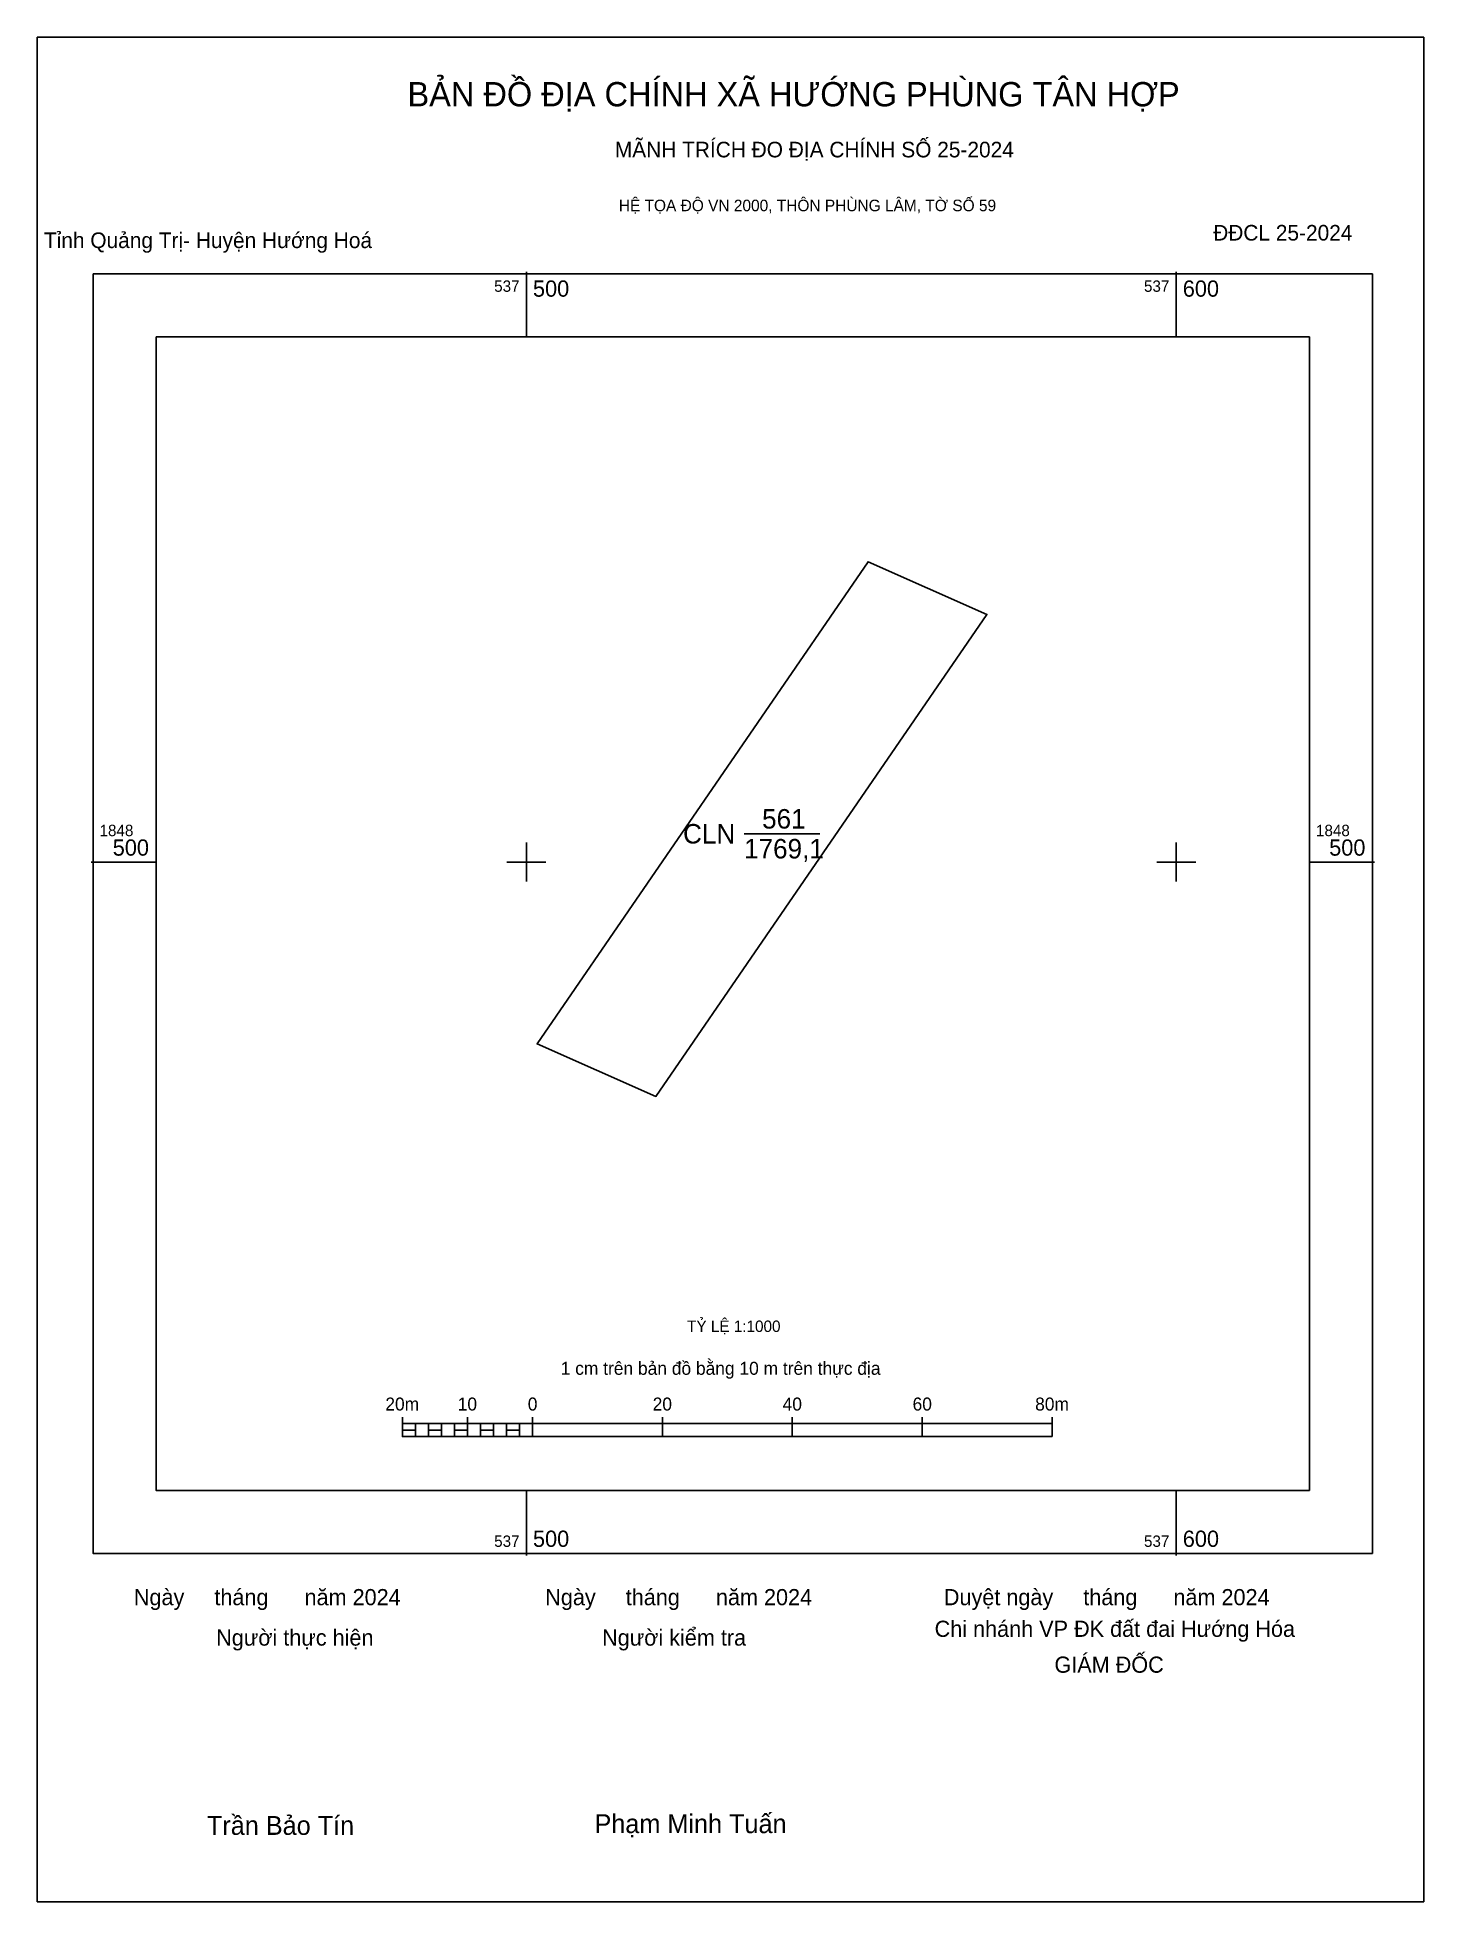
# Model space of a CAD drawing. Extents: x 537425 to 537638, y 1848340 to 1848627.
import ezdxf

# ---------------------------------------------------------------- set-up
doc = ezdxf.new("R2010")
doc.units = 0
for name, color, linetype in [('Level 10', 7, 'Continuous'), ('Level 13', 7, 'Continuous'), ('Level 15', 7, 'Continuous'), ('Level 27', 7, 'Continuous'), ('Level 6', 7, 'Continuous'), ('Level 62', 7, 'Continuous'), ('Level 63', 7, 'Continuous'), ('Level 9', 7, 'Continuous')]:
    doc.layers.add(name, color=color, linetype=linetype)

msp = doc.modelspace()

# ---------------------------------------------------------------- linework, layer by layer
at = {"layer": 'Level 10'}
msp.add_lwpolyline([(537570.87, 1848538.13), (537519.92, 1848463.94), (537501.63, 1848472.03), (537552.58, 1848546.22)], close=True, dxfattribs=at)
at = {"layer": 'Level 13'}
msp.add_line((537533.49, 1848504.37), (537545.14, 1848504.37), dxfattribs=at)
at = {"layer": 'Level 15'}
msp.add_lwpolyline([(537424.72, 1848626.94), (537638.08, 1848626.94), (537638.08, 1848340.02), (537424.72, 1848340.02)], close=True, dxfattribs=at)
at = {"layer": 'Level 27'}
for p, q in [((537552.58, 1848546.22), (537552.58, 1848546.23)), ((537570.87, 1848538.13), (537570.87, 1848538.14)), ((537519.92, 1848463.94), (537519.91, 1848463.93))]:
    msp.add_line(p, q, dxfattribs=at)
at = {"layer": 'Level 62'}
msp.add_lwpolyline([(537442.99, 1848580.83), (537620.5, 1848580.83), (537620.5, 1848403.32), (537442.99, 1848403.32)], close=True, dxfattribs=at)
at = {"layer": 'Level 63'}
for p, q in [((537500, 1848590.83), (537500, 1848580.83)), ((537600, 1848590.83), (537600, 1848580.83)), ((537500, 1848503), (537500, 1848497)), ((537600, 1848503), (537600, 1848497)), ((537432.99, 1848500), (537442.99, 1848500)), ((537497, 1848500), (537503, 1848500)), ((537597, 1848500), (537603, 1848500)), ((537620.5, 1848500), (537630.5, 1848500)), ((537480.91, 1848414.61), (537480.91, 1848411.61)), ((537480.91, 1848413.61), (537580.91, 1848413.61)), ((537482.91, 1848413.61), (537482.91, 1848411.61)), ((537484.91, 1848413.61), (537484.91, 1848411.61)), ((537486.91, 1848413.61), (537486.91, 1848411.61)), ((537488.91, 1848413.61), (537488.91, 1848411.61)), ((537490.91, 1848414.61), (537490.91, 1848411.61)), ((537490.91, 1848413.61), (537490.91, 1848411.61)), ((537492.91, 1848413.61), (537492.91, 1848411.61)), ((537494.91, 1848413.61), (537494.91, 1848411.61)), ((537496.91, 1848413.61), (537496.91, 1848411.61)), ((537498.91, 1848413.61), (537498.91, 1848411.61)), ((537500.91, 1848414.61), (537500.91, 1848411.61)), ((537500.91, 1848413.61), (537500.91, 1848411.61)), ((537520.91, 1848414.61), (537520.91, 1848411.61)), ((537540.91, 1848414.61), (537540.91, 1848411.61)), ((537560.91, 1848414.61), (537560.91, 1848411.61)), ((537580.91, 1848414.61), (537580.91, 1848411.61)), ((537480.91, 1848411.61), (537580.91, 1848411.61)), ((537500, 1848403.32), (537500, 1848393.32)), ((537600, 1848403.32), (537600, 1848393.32))]:
    msp.add_line(p, q, dxfattribs=at)
for points in [[(537433.3, 1848590.52), (537630.19, 1848590.52), (537630.19, 1848393.63), (537433.3, 1848393.63)], [(537480.91, 1848412.61), (537482.91, 1848412.61), (537482.91, 1848411.61), (537480.91, 1848411.61)], [(537480.91, 1848412.61), (537482.91, 1848412.61), (537482.91, 1848411.61), (537480.91, 1848411.61)], [(537484.91, 1848412.61), (537486.91, 1848412.61), (537486.91, 1848411.61), (537484.91, 1848411.61)], [(537488.91, 1848412.61), (537490.91, 1848412.61), (537490.91, 1848411.61), (537488.91, 1848411.61)], [(537492.91, 1848412.61), (537494.91, 1848412.61), (537494.91, 1848411.61), (537492.91, 1848411.61)], [(537496.91, 1848412.61), (537498.91, 1848412.61), (537498.91, 1848411.61), (537496.91, 1848411.61)]]:
    msp.add_lwpolyline(points, close=True, dxfattribs=at)

# ---------------------------------------------------------------- texts
at = {"layer": 'Level 13'}
for s, p in [('561', (537536.26, 1848505.17)), ('CLN', (537524.1, 1848502.87)), ('1769,1', (537533.49, 1848500.57))]:
    msp.add_text(s, height=3, dxfattribs=at).set_placement(p)
at = {"layer": 'Level 6'}
msp.add_text('TỶ LỆ 1:1000', height=1.7579, dxfattribs=at).set_placement((537524.72, 1848427.7))
at = {"layer": 'Level 63'}
for s, height, p in [('BẢN ĐỒ ĐỊA CHÍNH XÃ HƯỚNG PHÙNG TÂN HỢP', 3.7437, (537481.69, 1848616.31)), ('MÃNH TRÍCH ĐO ĐỊA CHÍNH SỐ 25-2024', 2.4022, (537513.6, 1848608.46)), ('HỆ TỌA ĐỘ VN 2000, THÔN PHÙNG LÂM, TỜ SỐ 59', 1.7782, (537514.21, 1848600.17)), ('537', 1.75, (537495.03, 1848587.77)), ('500', 2.5, (537501, 1848587.02)), ('537', 1.75, (537595.03, 1848587.77)), ('600', 2.5, (537601, 1848587.02)), ('1848', 1.75, (537434.3, 1848504)), ('1848', 1.75, (537621.5, 1848504)), ('500', 2.5, (537436.33, 1848501)), ('500', 2.5, (537623.53, 1848501)), ('1 cm trên bản đồ bằng 10 m trên thực địa', 2, (537505.27, 1848421.11)), ('20m', 2, (537478.28, 1848415.61)), ('10', 2, (537489.42, 1848415.61)), ('0', 2, (537500.2, 1848415.61)), ('20', 2, (537519.42, 1848415.61)), ('40', 2, (537539.42, 1848415.61)), ('60', 2, (537559.42, 1848415.61)), ('80m', 2, (537578.28, 1848415.61)), ('537', 1.75, (537495.03, 1848394.63)), ('500', 2.5, (537501, 1848394.63)), ('537', 1.75, (537595.03, 1848394.63)), ('600', 2.5, (537601, 1848394.63)), ('Ngày     tháng      năm 2024', 2.4883, (537439.58, 1848385.65)), ('Ngày     tháng      năm 2024', 2.4883, (537502.89, 1848385.65)), ('Duyệt ngày     tháng      năm 2024', 2.4883, (537564.23, 1848385.65)), ('Người thực hiện', 2.4883, (537452.25, 1848379.43)), ('Người kiểm tra', 2.4883, (537511.64, 1848379.43)), ('Chi nhánh VP ĐK đất đai Hướng Hóa', 2.4883, (537562.81, 1848380.78)), ('GIÁM ĐỐC', 2.488, (537581.25, 1848375.26)), ('Trần Bảo Tín', 2.9024, (537450.83, 1848350.31)), ('Phạm Minh Tuấn', 2.9024, (537510.47, 1848350.58))]:
    msp.add_text(s, height=height, dxfattribs=at).set_placement(p)
at = {"layer": 'Level 9'}
for s, p in [('Tỉnh Quảng Trị- Huyện Hướng Hoá', (537425.74, 1848594.5)), ('ĐĐCL 25-2024', (537605.68, 1848595.66))]:
    msp.add_text(s, height=2.4022, dxfattribs=at).set_placement(p)

doc.saveas('drawing.dxf')
